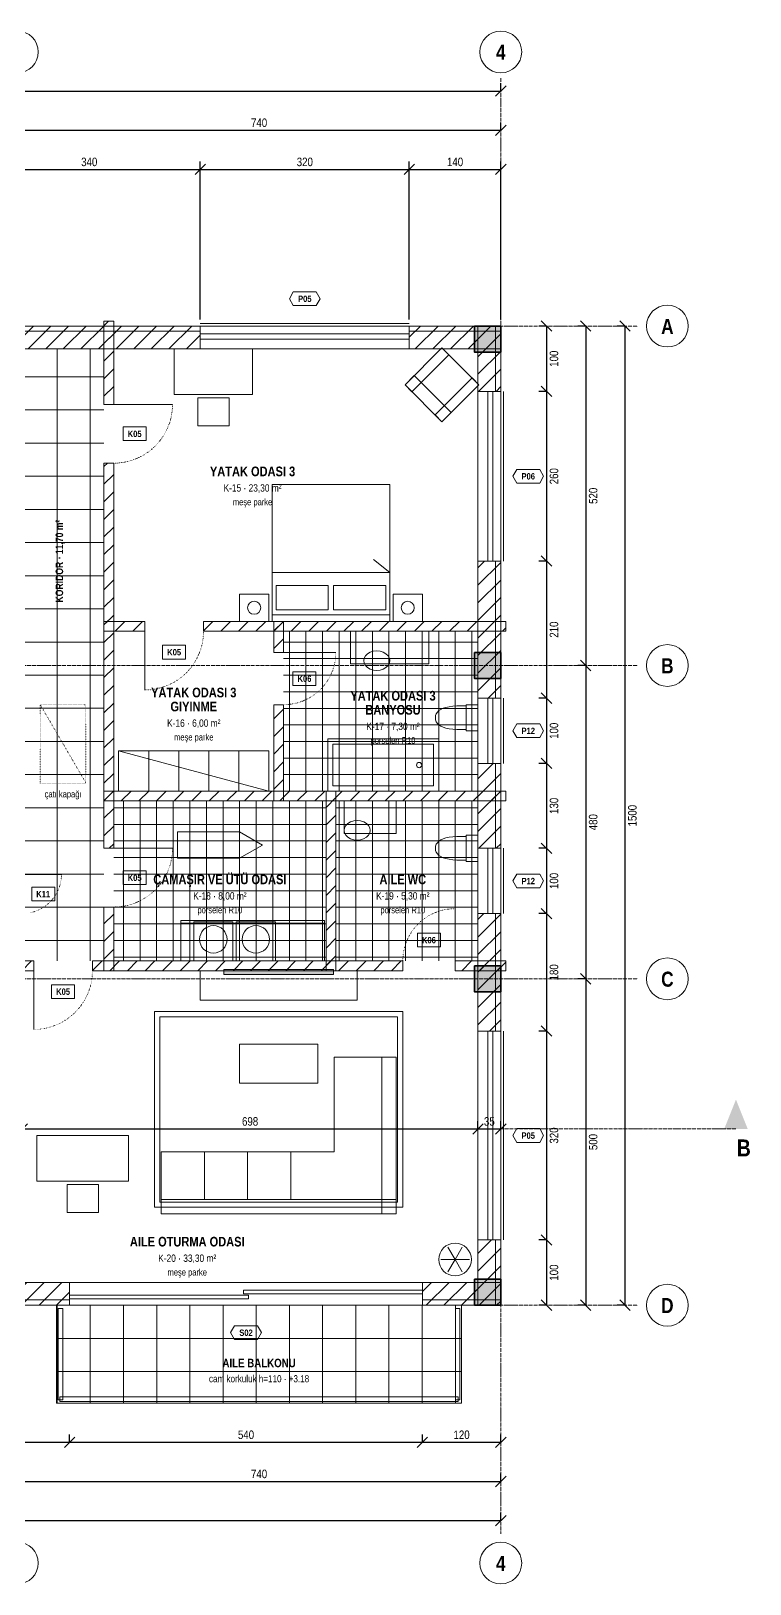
# Model space of a CAD drawing. Header units: centimetres. Extents: x -428 to 2381, y -528 to 2048.
# Drawn here: x 1281 to 2381, y -427 to 1952 of the extents above; entities that cross this region are included whole.
import ezdxf
from ezdxf.enums import TextEntityAlignment as Align

# ---------------------------------------------------------------- set-up
doc = ezdxf.new("R2010")
doc.units = ezdxf.units.CM
doc.header["$LTSCALE"] = 0.25
doc.linetypes.add('ACAD_ISO04W100', pattern=[30, 24, -3, 0, -3])
doc.linetypes.add('ACAD_ISO07W100', pattern=[3, 0, -3])
for name, color, linetype, lineweight in [('M-DUVA-GAZBETON', 64, 'Continuous', 20), ('M-DUVA-GAZBETON-T', 8, 'Continuous', 5), ('M-GOST-ACYONU', 248, 'ACAD_ISO07W100', 9), ('M-GOST-AKS', 1, 'ACAD_ISO04W100', 9), ('M-GOST-AKSPOZ', 1, 'Continuous', 9), ('M-GOST-DISOLCU', 40, 'Continuous', 9), ('M-GOST-ICOLCU', 44, 'Continuous', 9), ('M-GOST-IZDUSUM', 80, 'ACAD_ISO07W100', 18), ('M-GOST-KAPIPOZ', 95, 'Continuous', 9), ('M-GOST-KESITHATTI', 240, 'ACAD_ISO04W100', 18), ('M-GOST-MAHALPOZ', 7, 'Continuous', 9), ('M-GOST-PENCEREPOZ', 62, 'Continuous', 9), ('M-GOST-YAZI', 2, 'Continuous', 9), ('M-ISYA-TASYUNU', 251, 'Continuous', 9), ('M-KALD-TAS', 45, 'Continuous', 9), ('M-KALD-TAS-T', 8, 'Continuous', 5), ('M-KORK-CAM', 100, 'Continuous', 9), ('M-KPKN-AHSAP', 93, 'Continuous', 9), ('M-KPKS-AHSAP', 160, 'Continuous', 9), ('M-PNKS-ALUMINYUM', 171, 'Continuous', 9), ('M-TASI-BETONARME', 5, 'Continuous', 35), ('M-TASI-BETONARME-T', 250, 'Continuous', 5), ('M-TEFR-MEKANIK', 238, 'Continuous', 9), ('M-TEFR-MIMARI', 29, 'Continuous', 9), ('M-ZMNK-DOGALTAS-T', 8, 'Continuous', 5), ('M-ZMNK-SERAMIK-T', 8, 'Continuous', 5)]:
    doc.layers.add(name, color=color, linetype=linetype, lineweight=lineweight)
doc.styles.add('YAZI', font='arialn.ttf')
doc.styles.add('YAZI-KALIN', font='arialnb.ttf')
doc.dimstyles.new('MIMARI-1-100', dxfattribs={"dimscale": 10, "dimtxt": 1.296, "dimasz": 2.5, "dimexe": 1.2, "dimexo": 0, "dimgap": 0.5, "dimtad": 1, "dimdec": 0, "dimtxsty": 'YAZI', "dimtsz": 0.8, "dimcen": 2.5, "dimclrd": 256, "dimclre": 256, "dimclrt": 256, "dimazin": 3, "dimtfac": 1, "dimtmove": 0, "dimatfit": 3, "dimarcsym": 0})

msp = doc.modelspace()

# ---------------------------------------------------------------- hatches: boundary and pattern name
at = {"layer": 'M-DUVA-GAZBETON-T'}
h = msp.add_hatch(dxfattribs=at)
h.set_pattern_fill('ANSI31', scale=6)
h.paths.add_polyline_path([(1200, 1500), (1540, 1500), (1540, 1465), (1200, 1465)])
h = msp.add_hatch(dxfattribs=at)
h.set_pattern_fill('ANSI31', scale=6)
h.paths.add_polyline_path([(1392.5, 1507.5), (1407.5, 1507.5), (1407.5, 1380), (1392.5, 1380)])
h = msp.add_hatch(dxfattribs=at)
h.set_pattern_fill('ANSI31', scale=6)
h.paths.add_polyline_path([(1860, 1500), (2000, 1500), (2000, 1465), (1860, 1465)])
h = msp.add_hatch(dxfattribs=at)
h.set_pattern_fill('ANSI31', scale=6)
h.paths.add_polyline_path([(1965, 1500), (2000, 1500), (2000, 1400), (1965, 1400)])
h = msp.add_hatch(dxfattribs=at)
h.set_pattern_fill('ANSI31', scale=6)
h.paths.add_polyline_path([(1392.5, 1290), (1407.5, 1290), (1407.5, 700), (1392.5, 700)])
h = msp.add_hatch(dxfattribs=at)
h.set_pattern_fill('ANSI31', scale=6)
h.paths.add_polyline_path([(1965, 1140), (2000, 1140), (2000, 930), (1965, 930)])
h = msp.add_hatch(dxfattribs=at)
h.set_pattern_fill('ANSI31', scale=6)
h.paths.add_polyline_path([(1392.5, 1047.5), (1455, 1047.5), (1455, 1032.5), (1392.5, 1032.5)])
h = msp.add_hatch(dxfattribs=at)
h.set_pattern_fill('ANSI31', scale=6)
h.paths.add_polyline_path([(1545, 1047.5), (2007.5, 1047.5), (2007.5, 1032.5), (1545, 1032.5)])
h = msp.add_hatch(dxfattribs=at)
h.set_pattern_fill('ANSI31', scale=6)
h.paths.add_polyline_path([(1652.5, 1047.5), (1667.5, 1047.5), (1667.5, 1000), (1652.5, 1000)])
h = msp.add_hatch(dxfattribs=at)
h.set_pattern_fill('ANSI31', scale=6)
h.paths.add_polyline_path([(1652.5, 920), (1667.5, 920), (1667.5, 772.5), (1652.5, 772.5)])
h = msp.add_hatch(dxfattribs=at)
h.set_pattern_fill('ANSI31', scale=6)
h.paths.add_polyline_path([(1965, 830), (2000, 830), (2000, 700), (1965, 700)])
h = msp.add_hatch(dxfattribs=at)
h.set_pattern_fill('ANSI31', scale=6)
h.paths.add_polyline_path([(1392.5, 787.5), (2007.5, 787.5), (2007.5, 772.5), (1392.5, 772.5)])
h = msp.add_hatch(dxfattribs=at)
h.set_pattern_fill('ANSI31', scale=6)
h.paths.add_polyline_path([(1732.5, 787.5), (1747.5, 787.5), (1747.5, 512.5), (1732.5, 512.5)])
h = msp.add_hatch(dxfattribs=at)
h.set_pattern_fill('ANSI31', scale=6)
h.paths.add_polyline_path([(1392.5, 610), (1407.5, 610), (1407.5, 512.5), (1392.5, 512.5)])
h = msp.add_hatch(dxfattribs=at)
h.set_pattern_fill('ANSI31', scale=6)
h.paths.add_polyline_path([(1965, 600), (2000, 600), (2000, 420), (1965, 420)])
h = msp.add_hatch(dxfattribs=at)
h.set_pattern_fill('ANSI31', scale=6)
h.paths.add_polyline_path([(1252.5, 527.5), (1285, 527.5), (1285, 512.5), (1252.5, 512.5)])
h = msp.add_hatch(dxfattribs=at)
h.set_pattern_fill('ANSI31', scale=6)
h.paths.add_polyline_path([(1375, 527.5), (1850, 527.5), (1850, 512.5), (1375, 512.5)])
h = msp.add_hatch(dxfattribs=at)
h.set_pattern_fill('ANSI31', scale=6)
h.paths.add_polyline_path([(1930, 527.5), (2007.5, 527.5), (2007.5, 512.5), (1930, 512.5)])
h = msp.add_hatch(dxfattribs=at)
h.set_pattern_fill('ANSI31', scale=6)
h.paths.add_polyline_path([(1965, 100), (2000, 100), (2000, 0), (1965, 0)])
h = msp.add_hatch(dxfattribs=at)
h.set_pattern_fill('ANSI31', scale=6)
h.paths.add_polyline_path([(1180, 35), (1340, 35), (1340, 0), (1180, 0)])
h = msp.add_hatch(dxfattribs=at)
h.set_pattern_fill('ANSI31', scale=6)
h.paths.add_polyline_path([(1880, 35), (2000, 35), (2000, 0), (1880, 0)])
at = {"layer": 'M-GOST-KESITHATTI'}
h = msp.add_hatch(color=256, dxfattribs=at)
h.dxf.hatch_style = 1
h.paths.add_polyline_path([(2342, 270), (2360, 315), (2378, 270)])
at = {"layer": 'M-KALD-TAS-T'}
h = msp.add_hatch(dxfattribs=at)
h.set_pattern_fill('NET', scale=16)
h.paths.add_polyline_path([(1320, 0), (1940, 0), (1940, -150), (1320, -150)])
at = {"layer": 'M-TASI-BETONARME-T'}
h = msp.add_hatch(color=256, dxfattribs=at)
h.dxf.hatch_style = 1
h.paths.add_polyline_path([(1960, 1500), (2000, 1500), (2000, 1460), (1960, 1460)])
h = msp.add_hatch(color=256, dxfattribs=at)
h.dxf.hatch_style = 1
h.paths.add_polyline_path([(1960, 1000), (2000, 1000), (2000, 960), (1960, 960)])
h = msp.add_hatch(color=256, dxfattribs=at)
h.dxf.hatch_style = 1
h.paths.add_polyline_path([(1960, 520), (2000, 520), (2000, 480), (1960, 480)])
h = msp.add_hatch(color=256, dxfattribs=at)
h.dxf.hatch_style = 1
h.paths.add_polyline_path([(1960, 40), (2000, 40), (2000, 0), (1960, 0)])
at = {"layer": 'M-TEFR-MIMARI'}
h = msp.add_hatch(color=256, dxfattribs=at)
h.dxf.hatch_style = 1
h.paths.add_polyline_path([(1576, 514.5), (1744, 514.5), (1744, 506.5), (1576, 506.5)])
at = {"layer": 'M-ZMNK-DOGALTAS-T'}
h = msp.add_hatch(dxfattribs=at)
h.set_pattern_fill('NET', scale=16)
h.paths.add_polyline_path([(1267.5, 1465), (1392.5, 1465), (1392.5, 527.5), (1267.5, 527.5)])
at = {"layer": 'M-ZMNK-SERAMIK-T'}
h = msp.add_hatch(dxfattribs=at)
h.set_pattern_fill('NET', scale=8)
h.paths.add_polyline_path([(1667.5, 1032.5), (1965, 1032.5), (1965, 787.5), (1667.5, 787.5)])
h = msp.add_hatch(dxfattribs=at)
h.set_pattern_fill('NET', scale=8)
h.paths.add_polyline_path([(1407.5, 772.5), (1732.5, 772.5), (1732.5, 527.5), (1407.5, 527.5)])
h = msp.add_hatch(dxfattribs=at)
h.set_pattern_fill('NET', scale=8)
h.paths.add_polyline_path([(1747.5, 772.5), (1965, 772.5), (1965, 527.5), (1747.5, 527.5)])

# ---------------------------------------------------------------- linework, layer by layer
at = {"layer": 'M-DUVA-GAZBETON'}
for points in [[(1200, 1500), (1540, 1500), (1540, 1465), (1200, 1465)], [(1392.5, 1507.5), (1407.5, 1507.5), (1407.5, 1380), (1392.5, 1380)], [(1860, 1500), (2000, 1500), (2000, 1465), (1860, 1465)], [(1965, 1500), (2000, 1500), (2000, 1400), (1965, 1400)], [(1392.5, 1290), (1407.5, 1290), (1407.5, 700), (1392.5, 700)], [(1965, 1140), (2000, 1140), (2000, 930), (1965, 930)], [(1392.5, 1047.5), (1455, 1047.5), (1455, 1032.5), (1392.5, 1032.5)], [(1545, 1047.5), (2007.5, 1047.5), (2007.5, 1032.5), (1545, 1032.5)], [(1652.5, 1047.5), (1667.5, 1047.5), (1667.5, 1000), (1652.5, 1000)], [(1652.5, 920), (1667.5, 920), (1667.5, 772.5), (1652.5, 772.5)], [(1965, 830), (2000, 830), (2000, 700), (1965, 700)], [(1392.5, 787.5), (2007.5, 787.5), (2007.5, 772.5), (1392.5, 772.5)], [(1732.5, 787.5), (1747.5, 787.5), (1747.5, 512.5), (1732.5, 512.5)], [(1392.5, 610), (1407.5, 610), (1407.5, 512.5), (1392.5, 512.5)], [(1965, 600), (2000, 600), (2000, 420), (1965, 420)], [(1252.5, 527.5), (1285, 527.5), (1285, 512.5), (1252.5, 512.5)], [(1375, 527.5), (1850, 527.5), (1850, 512.5), (1375, 512.5)], [(1930, 527.5), (2007.5, 527.5), (2007.5, 512.5), (1930, 512.5)], [(1965, 100), (2000, 100), (2000, 0), (1965, 0)], [(1180, 35), (1340, 35), (1340, 0), (1180, 0)], [(1880, 35), (2000, 35), (2000, 0), (1880, 0)]]:
    msp.add_lwpolyline(points, close=True, dxfattribs=at)
at = {"layer": 'M-GOST-ACYONU'}
for points in [[(1497.5, 1380), (1497.3, 1374.1), (1496.7, 1368.3), (1495.8, 1362.4), (1494.4, 1356.7), (1492.7, 1351.1), (1490.6, 1345.6), (1488.2, 1340.2), (1485.4, 1335), (1482.3, 1330), (1478.9, 1325.2), (1475.2, 1320.7), (1471.1, 1316.4), (1466.8, 1312.3), (1462.3, 1308.6), (1457.5, 1305.2), (1452.5, 1302.1), (1447.3, 1299.3), (1441.9, 1296.9), (1436.4, 1294.8), (1430.8, 1293.1), (1425.1, 1291.7), (1419.2, 1290.8), (1413.4, 1290.2), (1407.5, 1290)], [(1455, 942.5), (1460.9, 942.7), (1466.7, 943.3), (1472.6, 944.2), (1478.3, 945.6), (1483.9, 947.3), (1489.4, 949.4), (1494.8, 951.8), (1500, 954.6), (1505, 957.7), (1509.8, 961.1), (1514.3, 964.8), (1518.6, 968.9), (1522.7, 973.2), (1526.4, 977.7), (1529.8, 982.5), (1532.9, 987.5), (1535.7, 992.7), (1538.1, 998.1), (1540.2, 1003.6), (1541.9, 1009.2), (1543.3, 1014.9), (1544.2, 1020.8), (1544.8, 1026.6), (1545, 1032.5)], [(1747.5, 1000), (1747.3, 994.8), (1746.8, 989.6), (1746, 984.4), (1744.8, 979.3), (1743.3, 974.3), (1741.4, 969.4), (1739.2, 964.6), (1736.8, 960), (1734, 955.6), (1731, 951.3), (1727.6, 947.3), (1724.1, 943.4), (1720.2, 939.9), (1716.2, 936.5), (1711.9, 933.5), (1707.5, 930.7), (1702.9, 928.3), (1698.1, 926.1), (1693.2, 924.2), (1688.2, 922.7), (1683.1, 921.5), (1677.9, 920.7), (1672.7, 920.2), (1667.5, 920)], [(1497.5, 700), (1497.3, 694.1), (1496.7, 688.3), (1495.8, 682.4), (1494.4, 676.7), (1492.7, 671.1), (1490.6, 665.6), (1488.2, 660.2), (1485.4, 655), (1482.3, 650), (1478.9, 645.2), (1475.2, 640.7), (1471.1, 636.4), (1466.8, 632.3), (1462.3, 628.6), (1457.5, 625.2), (1452.5, 622.1), (1447.3, 619.3), (1441.9, 616.9), (1436.4, 614.8), (1430.8, 613.1), (1425.1, 611.7), (1419.2, 610.8), (1413.4, 610.2), (1407.5, 610)], [(1327.5, 660), (1327.4, 656.1), (1327, 652.2), (1326.3, 648.3), (1325.5, 644.5), (1324.3, 640.7), (1322.9, 637), (1321.3, 633.5), (1319.5, 630), (1317.4, 626.7), (1315.1, 623.5), (1312.6, 620.4), (1309.9, 617.6), (1307.1, 614.9), (1304, 612.4), (1300.8, 610.1), (1297.5, 608), (1294, 606.2), (1290.5, 604.6), (1286.8, 603.2), (1283, 602), (1279.2, 601.2)], [(1930, 607.5), (1924.8, 607.3), (1919.6, 606.8), (1914.4, 606), (1909.3, 604.8), (1904.3, 603.3), (1899.4, 601.4), (1894.6, 599.2), (1890, 596.8), (1885.6, 594), (1881.3, 591), (1877.3, 587.6), (1873.4, 584.1), (1869.9, 580.2), (1866.5, 576.2), (1863.5, 571.9), (1860.7, 567.5), (1858.3, 562.9), (1856.1, 558.1), (1854.2, 553.2), (1852.7, 548.2), (1851.5, 543.1), (1850.7, 537.9), (1850.2, 532.7), (1850, 527.5)], [(1285, 422.5), (1290.9, 422.7), (1296.7, 423.3), (1302.6, 424.2), (1308.3, 425.6), (1313.9, 427.3), (1319.4, 429.4), (1324.8, 431.8), (1330, 434.6), (1335, 437.7), (1339.8, 441.1), (1344.3, 444.8), (1348.6, 448.9), (1352.7, 453.2), (1356.4, 457.7), (1359.8, 462.5), (1362.9, 467.5), (1365.7, 472.7), (1368.1, 478.1), (1370.2, 483.6), (1371.9, 489.2), (1373.3, 494.9), (1374.2, 500.8), (1374.8, 506.6), (1375, 512.5)]]:
    msp.add_lwpolyline(points, dxfattribs=at)
at = {"layer": 'M-GOST-AKS'}
for p, q in [((2000, 1880), (2000, -350)), ((-260, 1500), (2210, 1500)), ((-260, 980), (2210, 980)), ((-260, 500), (2210, 500)), ((-260, 0), (2210, 0))]:
    msp.add_line(p, q, dxfattribs=at)
at = {"layer": 'M-GOST-AKSPOZ'}
for centre in [(1260, 1920), (2000, 1920), (2255, 1500), (2255, 980), (2255, 500), (2255, 0), (1260, -395), (2000, -395)]:
    msp.add_circle(centre, 32, dxfattribs=at)
at = {"layer": 'M-GOST-IZDUSUM'}
msp.add_line((1295, 920), (1365, 800), dxfattribs=at)
msp.add_lwpolyline([(1295, 920), (1365, 920), (1365, 800), (1295, 800)], close=True, dxfattribs=at)
at = {"layer": 'M-GOST-KAPIPOZ'}
for points in [[(1421.9, 1345.5), (1457.1, 1345.5), (1457.1, 1324.5), (1421.9, 1324.5)], [(1482.4, 1011), (1517.6, 1011), (1517.6, 990), (1482.4, 990)], [(1681.9, 970.5), (1717.1, 970.5), (1717.1, 949.5), (1681.9, 949.5)], [(1421.9, 665.5), (1457.1, 665.5), (1457.1, 644.5), (1421.9, 644.5)], [(1281.9, 640.5), (1317.1, 640.5), (1317.1, 619.5), (1281.9, 619.5)], [(1872.4, 570), (1907.6, 570), (1907.6, 549), (1872.4, 549)], [(1312.4, 491), (1347.6, 491), (1347.6, 470), (1312.4, 470)]]:
    msp.add_lwpolyline(points, close=True, dxfattribs=at)
at = {"layer": 'M-GOST-KESITHATTI'}
for p, q in [((-320, 270), (2270, 270)), ((2270, 270), (2360, 270))]:
    msp.add_line(p, q, dxfattribs=at)
at = {"layer": 'M-GOST-PENCEREPOZ'}
for points in [[(1676.4, 1542), (1682.4, 1552.5), (1717.6, 1552.5), (1723.6, 1542), (1717.6, 1531.5), (1682.4, 1531.5)], [(2018.4, 1270), (2024.4, 1280.5), (2059.6, 1280.5), (2065.6, 1270), (2059.6, 1259.5), (2024.4, 1259.5)], [(2018.4, 880), (2024.4, 890.5), (2059.6, 890.5), (2065.6, 880), (2059.6, 869.5), (2024.4, 869.5)], [(2018.4, 650), (2024.4, 660.5), (2059.6, 660.5), (2065.6, 650), (2059.6, 639.5), (2024.4, 639.5)], [(2018.4, 260), (2024.4, 270.5), (2059.6, 270.5), (2065.6, 260), (2059.6, 249.5), (2024.4, 249.5)], [(1586.4, -42), (1592.4, -31.5), (1627.6, -31.5), (1633.6, -42), (1627.6, -52.5), (1592.4, -52.5)]]:
    msp.add_lwpolyline(points, close=True, dxfattribs=at)
at = {"layer": 'M-ISYA-TASYUNU'}
for p, q in [((1992, 1500), (1992, 1400)), ((1200, 1492), (1540, 1492)), ((1860, 1492), (2000, 1492)), ((1992, 1140), (1992, 930)), ((1992, 830), (1992, 700)), ((1992, 600), (1992, 420)), ((1992, 100), (1992, 0)), ((1180, 8), (1340, 8)), ((1880, 8), (2000, 8))]:
    msp.add_line(p, q, dxfattribs=at)
at = {"layer": 'M-KALD-TAS'}
msp.add_lwpolyline([(1320, 0), (1940, 0), (1940, -150), (1320, -150)], close=True, dxfattribs=at)
at = {"layer": 'M-KORK-CAM'}
for points in [[(1322.5, -5), (1329.5, -5), (1329.5, -145), (1322.5, -145)], [(1930.5, -5), (1937.5, -5), (1937.5, -145), (1930.5, -145)], [(1325, -140.5), (1935, -140.5), (1935, -147.5), (1325, -147.5)]]:
    msp.add_lwpolyline(points, close=True, dxfattribs=at)
at = {"layer": 'M-KPKN-AHSAP'}
for p, q in [((1407.5, 1380), (1497.5, 1380)), ((1455, 1032.5), (1455, 942.5)), ((1667.5, 1000), (1747.5, 1000)), ((1407.5, 700), (1497.5, 700)), ((1267.5, 660), (1327.5, 660)), ((1930, 527.5), (1930, 607.5)), ((1285, 512.5), (1285, 422.5))]:
    msp.add_line(p, q, dxfattribs=at)
at = {"layer": 'M-KPKS-AHSAP'}
for p, q in [((1392.5, 1380), (1407.5, 1380)), ((1392.5, 1290), (1407.5, 1290)), ((1455, 1047.5), (1455, 1032.5)), ((1545, 1047.5), (1545, 1032.5)), ((1652.5, 1000), (1667.5, 1000)), ((1652.5, 920), (1667.5, 920)), ((1392.5, 700), (1407.5, 700)), ((1392.5, 610), (1407.5, 610)), ((1285, 527.5), (1285, 512.5)), ((1375, 527.5), (1375, 512.5)), ((1850, 527.5), (1850, 512.5)), ((1930, 527.5), (1930, 512.5))]:
    msp.add_line(p, q, dxfattribs=at)
at = {"layer": 'M-PNKS-ALUMINYUM'}
for p, q in [((1540, 1504), (1860, 1504)), ((1540, 1504), (1860, 1504)), ((1540, 1500), (1860, 1500)), ((1540, 1500), (1540, 1465)), ((1860, 1500), (1860, 1465)), ((1540, 1465), (1860, 1465)), ((1965, 1400), (1965, 1140)), ((1965, 1400), (2000, 1400)), ((2000, 1400), (2000, 1140)), ((2004, 1400), (2004, 1140)), ((2004, 1400), (2004, 1140)), ((1965, 1140), (2000, 1140)), ((1965, 930), (1965, 830)), ((1965, 930), (2000, 930)), ((2000, 930), (2000, 830)), ((2004, 930), (2004, 830)), ((2004, 930), (2004, 830)), ((1965, 830), (2000, 830)), ((1965, 700), (1965, 600)), ((1965, 700), (2000, 700)), ((2000, 700), (2000, 600)), ((2004, 700), (2004, 600)), ((2004, 700), (2004, 600)), ((1965, 600), (2000, 600)), ((1965, 420), (1965, 100)), ((1965, 420), (2000, 420)), ((2000, 420), (2000, 100)), ((2004, 420), (2004, 100)), ((2004, 420), (2004, 100)), ((1965, 100), (2000, 100)), ((1340, 35), (1880, 35)), ((1340, 35), (1340, 0)), ((1880, 35), (1880, 0)), ((1340, 0), (1880, 0))]:
    msp.add_line(p, q, dxfattribs=at)
for points in [[(1540, 1488), (1860, 1488), (1860, 1480), (1540, 1480)], [(1980, 1400), (1988, 1400), (1988, 1140), (1980, 1140)], [(1980, 930), (1988, 930), (1988, 830), (1980, 830)], [(1980, 700), (1988, 700), (1988, 600), (1980, 600)], [(1980, 420), (1988, 420), (1988, 100), (1980, 100)], [(1340, 15.5), (1614, 15.5), (1614, 10), (1340, 10)], [(1606, 23), (1880, 23), (1880, 17.5), (1606, 17.5)]]:
    msp.add_lwpolyline(points, close=True, dxfattribs=at)
at = {"layer": 'M-TASI-BETONARME'}
for points in [[(1960, 1500), (2000, 1500), (2000, 1460), (1960, 1460)], [(1960, 1000), (2000, 1000), (2000, 960), (1960, 960)], [(1960, 520), (2000, 520), (2000, 480), (1960, 480)], [(1960, 40), (2000, 40), (2000, 0), (1960, 0)]]:
    msp.add_lwpolyline(points, close=True, dxfattribs=at)
at = {"layer": 'M-TEFR-MEKANIK'}
msp.add_line((1730, 585.5), (1510, 585.5), dxfattribs=at)
for points in [[(1770, 1032.5), (1890, 1032.5), (1890, 982.5), (1770, 982.5)], [(1947, 918), (1939.5, 918.2), (1932.6, 918.1), (1926.4, 917.6), (1920.9, 916.9), (1916, 915.8), (1911.8, 914.5), (1908.2, 912.8), (1905.2, 910.9), (1902.9, 908.6), (1901.3, 906.1), (1900.3, 903.2), (1900, 900), (1900.3, 896.8), (1901.3, 893.9), (1902.9, 891.4), (1905.2, 889.1), (1908.2, 887.2), (1911.8, 885.5), (1916, 884.2), (1920.9, 883.1), (1926.4, 882.4), (1932.6, 881.9), (1939.5, 881.8), (1947, 882)], [(1965, 920), (1965, 880), (1947, 880), (1947, 920)], [(1735, 867.5), (1905, 867.5), (1905, 787.5), (1735, 787.5)], [(1743, 859.5), (1897, 859.5), (1897, 795.5), (1743, 795.5)], [(1760, 772.5), (1840, 772.5), (1840, 722.5), (1760, 722.5)], [(1947, 718), (1939.5, 718.2), (1932.6, 718.1), (1926.4, 717.6), (1920.9, 716.9), (1916, 715.8), (1911.8, 714.5), (1908.2, 712.8), (1905.2, 710.9), (1902.9, 708.6), (1901.3, 706.1), (1900.3, 703.2), (1900, 700), (1900.3, 696.8), (1901.3, 693.9), (1902.9, 691.4), (1905.2, 689.1), (1908.2, 687.2), (1911.8, 685.5), (1916, 684.2), (1920.9, 683.1), (1926.4, 682.4), (1932.6, 681.9), (1939.5, 681.8), (1947, 682)], [(1965, 720), (1965, 680), (1947, 680), (1947, 720)], [(1730, 527.5), (1510, 527.5), (1510, 589.5), (1730, 589.5)], [(1590, 527.5), (1530, 527.5), (1530, 587.5), (1590, 587.5)], [(1655, 527.5), (1595, 527.5), (1595, 587.5), (1655, 587.5)]]:
    msp.add_lwpolyline(points, close=True, dxfattribs=at)
for points in [[(1810, 1002.5), (1804.8, 1002), (1800, 1000.5), (1795.9, 998.1), (1792.7, 995), (1790.7, 991.4), (1790.1, 987.5), (1790.7, 983.6), (1792.7, 980), (1795.9, 976.9), (1800.1, 974.5), (1804.9, 973), (1810, 972.5), (1815.2, 973), (1820, 974.5), (1824.2, 976.9), (1827.4, 980), (1829.4, 983.6), (1830, 987.5), (1829.4, 991.4), (1827.4, 995), (1824.2, 998.1), (1820.1, 1000.5), (1815.3, 1002), (1810.1, 1002.5)], [(1780, 742.5), (1774.8, 742), (1770, 740.5), (1765.9, 738.1), (1762.7, 735), (1760.7, 731.4), (1760.1, 727.5), (1760.7, 723.6), (1762.7, 720), (1765.9, 716.9), (1770.1, 714.5), (1774.9, 713), (1780, 712.5), (1785.2, 713), (1790, 714.5), (1794.2, 716.9), (1797.4, 720), (1799.4, 723.6), (1800, 727.5), (1799.4, 731.4), (1797.4, 735), (1794.2, 738.1), (1790.1, 740.5), (1785.3, 742), (1780.1, 742.5)]]:
    msp.add_lwpolyline(points, dxfattribs=at)
for centre, radius in [((1875, 827.5), 4), ((1560, 560.5), 21), ((1625, 560.5), 21)]:
    msp.add_circle(centre, radius, dxfattribs=at)
at = {"layer": 'M-TEFR-MIMARI'}
for p, q in [((1830, 1122.5), (1805, 1142.5)), ((1830, 1122.5), (1650, 1122.5)), ((1645, 787.5), (1415, 849.5)), ((1461, 787.5), (1461, 849.5)), ((1507, 787.5), (1507, 849.5)), ((1553, 787.5), (1553, 849.5)), ((1599, 787.5), (1599, 849.5)), ((1546.2, 162), (1546.2, 235)), ((1612.5, 162), (1612.5, 235)), ((1678.8, 162), (1678.8, 235)), ((1930, 70), (1919, 89.1)), ((1930, 70), (1941, 89.1)), ((1930, 70), (1908, 70)), ((1930, 70), (1919, 50.9)), ((1930, 70), (1952, 70)), ((1930, 70), (1941, 50.9))]:
    msp.add_line(p, q, dxfattribs=at)
for points in [[(1500, 1465), (1620, 1465), (1620, 1395), (1500, 1395)], [(1910, 1353.4), (1853.4, 1410), (1910, 1466.6), (1966.6, 1410)], [(1864, 1399.4), (1853.4, 1410), (1910, 1466.6), (1920.6, 1456)], [(1910, 1353.4), (1853.4, 1410), (1867.6, 1424.1), (1924.1, 1367.6)], [(1910, 1353.4), (1899.4, 1364), (1956, 1420.6), (1966.6, 1410)], [(1536, 1390), (1584, 1390), (1584, 1347), (1536, 1347)], [(1830, 1047.5), (1650, 1047.5), (1650, 1257.5), (1830, 1257.5)], [(1736, 1065.5), (1656, 1065.5), (1656, 1102.5), (1736, 1102.5)], [(1824, 1065.5), (1744, 1065.5), (1744, 1102.5), (1824, 1102.5)], [(1645, 1047.5), (1600, 1047.5), (1600, 1089.5), (1645, 1089.5)], [(1880, 1047.5), (1835, 1047.5), (1835, 1089.5), (1880, 1089.5)], [(1830, 1047.5), (1650, 1047.5), (1650, 1057.5), (1830, 1057.5)], [(1645, 787.5), (1415, 787.5), (1415, 849.5), (1645, 849.5)], [(1505, 725), (1600, 725), (1635, 705), (1600, 685), (1505, 685)], [(1540, 512.5), (1780, 512.5), (1780, 467.5), (1540, 467.5)], [(1576, 514.5), (1744, 514.5), (1744, 506.5), (1576, 506.5)], [(1470, 450), (1850, 450), (1850, 150), (1470, 150)], [(1478, 442), (1842, 442), (1842, 158), (1478, 158)], [(1600, 400), (1720, 400), (1720, 340), (1600, 340)], [(1840, 140), (1480, 140), (1480, 235), (1745, 235), (1745, 380), (1840, 380)], [(1840, 140), (1818, 140), (1818, 380), (1840, 380)], [(1290, 260), (1430, 260), (1430, 190), (1290, 190)], [(1336, 185), (1384, 185), (1384, 142), (1336, 142)], [(1840, 140), (1480, 140), (1480, 162), (1840, 162)]]:
    msp.add_lwpolyline(points, close=True, dxfattribs=at)
for centre, radius in [((1622.5, 1068.5), 10), ((1857.5, 1068.5), 10), ((1930, 70), 25)]:
    msp.add_circle(centre, radius, dxfattribs=at)

# ---------------------------------------------------------------- texts
at = {"layer": 'M-GOST-AKSPOZ', "style": 'YAZI-KALIN'}
for s, p in [('4', (2000, 1908)), ('A', (2255, 1488)), ('B', (2255, 968)), ('C', (2255, 488)), ('D', (2255, -12)), ('4', (2000, -407))]:
    msp.add_text(s, height=23, dxfattribs=at).set_placement(p, align=Align.CENTER)
at = {"layer": 'M-GOST-IZDUSUM', "style": 'YAZI'}
msp.add_text('çatı kapağı', height=10.08, dxfattribs=at).set_placement((1330, 778), align=Align.CENTER)
at = {"layer": 'M-GOST-KAPIPOZ', "style": 'YAZI-KALIN'}
for s, p in [('K05', (1439.5, 1330)), ('K05', (1500, 995.5)), ('K06', (1699.5, 955)), ('K05', (1439.5, 650)), ('K11', (1299.5, 625)), ('K06', (1890, 554.5)), ('K05', (1330, 475.5))]:
    msp.add_text(s, height=9.72, dxfattribs=at).set_placement(p, align=Align.CENTER)
at = {"layer": 'M-GOST-KESITHATTI', "style": 'YAZI-KALIN'}
msp.add_text('B', height=25.9, dxfattribs=at).set_placement((2372, 228), align=Align.CENTER)
at = {"layer": 'M-GOST-MAHALPOZ'}
for s, height, style, p in [('YATAK ODASI 3', 14.76, 'YAZI-KALIN', (1620, 1270)), ('K-15 · 23,30 m²', 11.16, 'YAZI', (1620, 1246.5)), ('meşe parke', 10.08, 'YAZI', (1620, 1225.5)), ('YATAK ODASI 3', 14.76, 'YAZI-KALIN', (1530, 931.3)), ('YATAK ODASI 3', 14.76, 'YAZI-KALIN', (1835, 926.3)), ('GIYINME', 14.76, 'YAZI-KALIN', (1530, 909.8)), ('BANYOSU', 14.76, 'YAZI-KALIN', (1835, 904.8)), ('K-16 · 6,00 m²', 11.16, 'YAZI', (1530, 886.2)), ('K-17 · 7,30 m²', 11.16, 'YAZI', (1835, 881.2)), ('meşe parke', 10.08, 'YAZI', (1530, 865.2)), ('porselen R10', 10.08, 'YAZI', (1835, 860.2)), ('ÇAMAŞIR VE ÜTÜ ODASI', 14.76, 'YAZI-KALIN', (1570, 645)), ('AILE WC', 14.76, 'YAZI-KALIN', (1850, 645)), ('K-18 · 8,00 m²', 11.16, 'YAZI', (1570, 621.5)), ('K-19 · 5,30 m²', 11.16, 'YAZI', (1850, 621.5)), ('porselen R10', 10.08, 'YAZI', (1570, 600.5)), ('porselen R10', 10.08, 'YAZI', (1850, 600.5)), ('AILE OTURMA ODASI', 14.76, 'YAZI-KALIN', (1520, 90)), ('K-20 · 33,30 m²', 11.16, 'YAZI', (1520, 66.5)), ('meşe parke', 10.08, 'YAZI', (1520, 45.5))]:
    msp.add_text(s, height=height, dxfattribs=dict(at, style=style)).set_placement(p, align=Align.CENTER)
at = {"layer": 'M-GOST-MAHALPOZ', "style": 'YAZI-KALIN'}
msp.add_text('KORIDOR · 11,70 m²', height=11.52, rotation=90, dxfattribs=at).set_placement((1330, 1140), align=Align.CENTER)
at = {"layer": 'M-GOST-PENCEREPOZ', "style": 'YAZI-KALIN'}
for s, p in [('P05', (1700, 1537)), ('P06', (2042, 1265)), ('P12', (2042, 875)), ('P12', (2042, 645)), ('P05', (2042, 255)), ('S02', (1610, -47))]:
    msp.add_text(s, height=9.72, dxfattribs=at).set_placement(p, align=Align.CENTER)
at = {"layer": 'M-GOST-YAZI'}
for s, height, style, p in [('AILE BALKONU', 12.96, 'YAZI-KALIN', (1630, -95)), ('cam korkuluk h=110 · +3.18', 10.8, 'YAZI', (1630, -118))]:
    msp.add_text(s, height=height, dxfattribs=dict(at, style=style)).set_placement(p, align=Align.CENTER)

# ---------------------------------------------------------------- dimensions: what is measured, and where the dimension line sits
at = {"layer": 'M-GOST-DISOLCU'}
for base, p1, p2 in [((0, 1860), (0, 1860), (2000, 1860)), ((1260, 1800), (1260, 1800), (2000, 1800)), ((1200, 1740), (1200, 1510), (1540, 1510)), ((1540, 1740), (1540, 1510), (1860, 1510)), ((1860, 1740), (1860, 1510), (2000, 1510)), ((1180, -210), (1180, -210), (1340, -210)), ((1340, -210), (1340, -210), (1880, -210)), ((1880, -210), (1880, -210), (2000, -210)), ((1260, -270), (1260, -270), (2000, -270)), ((0, -330), (0, -330), (2000, -330))]:
    msp.add_linear_dim(base=base, p1=p1, p2=p2, dimstyle='MIMARI-1-100', dxfattribs=at).render()
for base, p1, p2 in [((2070, 1500), (2070, 1500), (2070, 1400)), ((2130, 1500), (2130, 1500), (2130, 980)), ((2190, 1500), (2190, 1500), (2190, 0)), ((2070, 1400), (2070, 1400), (2070, 1140)), ((2070, 1140), (2070, 1140), (2070, 930)), ((2130, 980), (2130, 980), (2130, 500)), ((2070, 930), (2070, 930), (2070, 830)), ((2070, 830), (2070, 830), (2070, 700)), ((2070, 700), (2070, 700), (2070, 600)), ((2070, 600), (2070, 600), (2070, 420)), ((2130, 500), (2130, 500), (2130, 0)), ((2070, 420), (2070, 420), (2070, 100)), ((2070, 100), (2070, 100), (2070, 0))]:
    msp.add_linear_dim(base=base, p1=p1, p2=p2, angle=90, dimstyle='MIMARI-1-100', dxfattribs=at).render()
at = {"layer": 'M-GOST-ICOLCU'}
for base, p1, p2 in [((1267.5, 270), (1267.5, 270), (1965, 270)), ((1965, 270), (1965, 270), (2000, 270))]:
    msp.add_linear_dim(base=base, p1=p1, p2=p2, dimstyle='MIMARI-1-100', dxfattribs=at).render()

doc.saveas('drawing.dxf')
